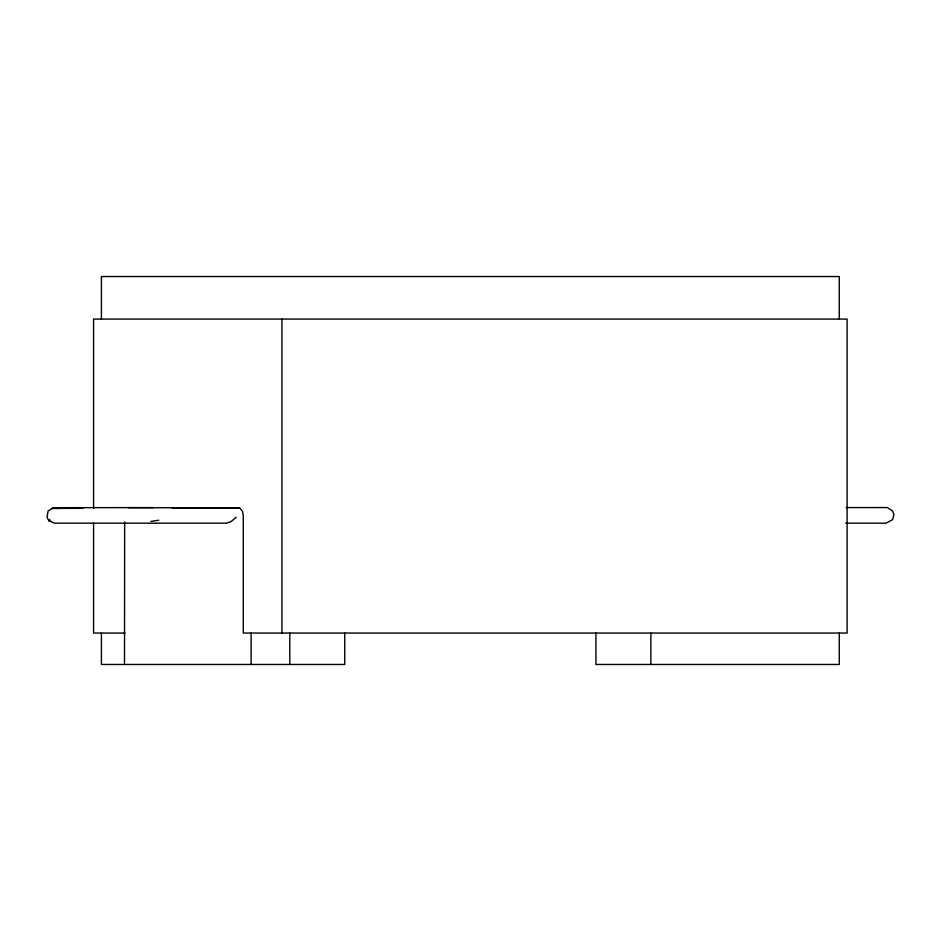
<?xml version="1.0" encoding="UTF-8"?>
<svg xmlns="http://www.w3.org/2000/svg" width="941" height="941" viewBox="0 0 941 941"><rect width="100%" height="100%" fill="white"/><g stroke="black" fill="none" stroke-linecap="round" stroke-linejoin="round"><path stroke-width="1.41" d="M124.506 664.464L124.659 522.067M49.908 519.608L48.826 520.691L47.05 517.244L48.097 511.034L53.308 507.693L153.477 507.599M236.179 517.244L231.204 521.502L226.616 523.172L54.554 523.172L48.826 520.691L51.143 521.514M158.77 520.232L150.948 521.373M82.69 508.116L51.92 508.422L82.69 508.328M128.105 507.67L239.52 507.893L242.366 511.022L243.272 515.315L243.272 633.058L847.112 633.058L847.112 319.081L93.571 319.081L93.571 508.352M172.097 508.081L239.52 507.893M846.265 507.564L887.292 507.552L892.586 511.034L893.95 514.668L892.586 519.608L886.128 523.172L845.724 523.172M125.094 633.058L93.571 633.058L93.571 523.02M839.266 319.081L839.266 276.536L101.416 276.536L101.416 319.081M839.266 633.058L839.266 664.464L595.935 664.464L595.935 633.058M650.878 633.058L650.878 664.464M344.747 633.058L344.747 664.464L101.416 664.464L101.416 633.058M289.804 633.058L289.804 664.464M281.959 319.081L281.959 633.058M251.118 633.058L251.118 664.464"/></g></svg>
